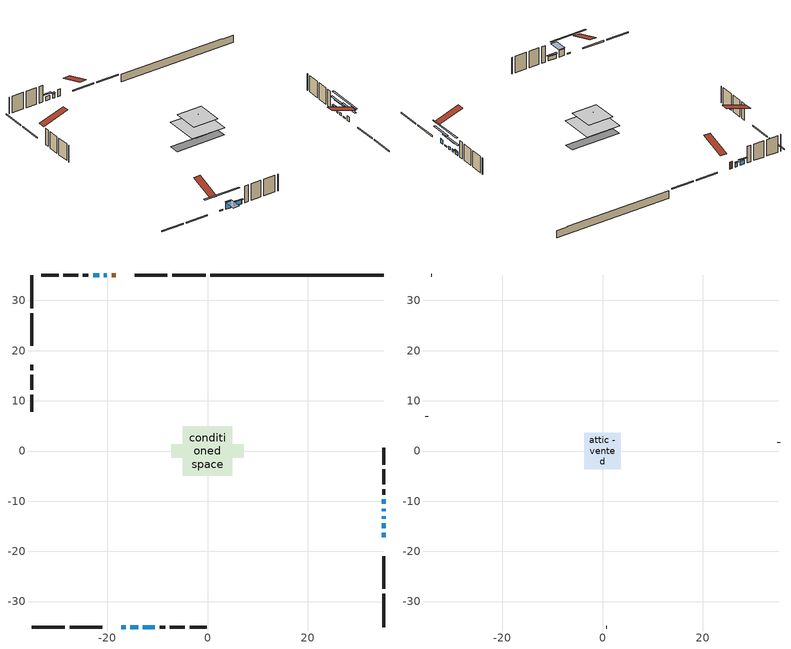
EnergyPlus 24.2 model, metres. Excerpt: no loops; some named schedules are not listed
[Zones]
conditioned space
 floor outside (Floor1 construction): -1.74,-1.74 -1.74,1.74 1.74,1.74 1.74,-1.74 z0.46
 floor adiabatic (AdiabaticFloorConstruction): -4.98,-4.98 -4.98,4.98 4.98,4.98 4.98,-4.98 z2.9
 floor foundation (Slab1 construction): -7.24,-1.39 -7.24,1.39 7.24,1.39 7.24,-1.39 z-1.83
 wall outside (RimJoist1 construction): -0.38,35.08 -7.05,35.08 / -35.08,-35.08 -28.41,-35.08 / -35.08,35.08 -35.08,28.41 / 35.08,-35.08 35.08,-28.41 z0.46:0.76
 wall outside (RimJoist2 construction): -7.98,35.08 -14.46,35.08 / -27.48,-35.08 -21.01,-35.08 / -35.08,27.48 -35.08,21.01 / 35.08,-27.48 35.08,-21.01 z0.46:0.76
 wall outside (AdiabaticWallConstruction 1): -18.26,35.08 -19.12,35.08 z0.46:2.49
 wall outside (AdiabaticWallConstruction): 35.08,-17.2 35.08,-16.29 z0.46:1.76; 35.08,-15.36 35.08,-14.44 / -17.21,-35.08 -16.29,-35.08 z0.46:0.79; 35.08,-13.52 35.08,-12.96 / 35.08,-12.03 35.08,-11.47 z0.46:1.22; -15.36,-35.08 -13.84,-35.08 z0.46:2.49; 35.08,-10.54 35.08,-9.63 z0.46:1.53; -20.05,35.08 -20.66,35.08 / -21.59,35.08 -22.81,35.08 / -12.91,-35.08 -10.47,-35.08 z0.46:1.68
 wall outside (Wall1 construction): -23.73,35.08 -24.84,35.08 / -9.54,-35.08 -8.43,-35.08 / -35.08,17.2 -35.08,16.1 / 35.08,-8.7 35.08,-7.59 z0.46:5.34
 wall outside (Wall2 construction): -25.77,35.08 -28.76,35.08 / -7.5,-35.08 -4.51,-35.08 / -35.08,15.17 -35.08,12.18 / 35.08,-6.66 35.08,-3.67 z0.46:5.34
 wall outside (Wall3 construction): -29.69,35.08 -33.12,35.08 / -3.58,-35.08 -0.16,-35.08 / -35.08,11.25 -35.08,7.82 / 35.08,-2.74 35.08,0.69 z0.46:5.34
 wall foundation (FoundationWall1 construction): 0.55,35.08,-1.83 0.55,35.08,0.46 31.63,35.08,0.46 31.63,35.08,0.29 35.08,35.08,0.29 35.08,35.08,-1.83
 window (WindowConstruction): 35.08,-17.2 35.08,-16.29 z0.46:1.76
 window (WindowConstruction 8): 35.08,-15.36 35.08,-14.45 z0.46:0.79
 window (WindowConstruction 9): -17.2,-35.08 -16.29,-35.08 z0.46:0.79
 window (WindowConstruction 1): 35.08,-13.52 35.08,-12.96 z0.46:1.22
 window (WindowConstruction 2): 35.08,-12.03 35.08,-11.47 z0.46:1.22
 window (WindowConstruction 3): -15.36,-35.08 -13.84,-35.08 z0.46:2.49
 window (WindowConstruction 4): 35.08,-10.54 35.08,-9.63 z0.46:1.53
 window (WindowConstruction 5): -20.05,35.08 -20.66,35.08 z0.46:1.68
 window (WindowConstruction 6): -21.59,35.08 -22.81,35.08 z0.46:1.68
 window (WindowConstruction 7): -12.91,-35.08 -10.47,-35.08 z0.46:1.68
 door (Door): -18.26,35.08 -19.12,35.08 z0.46:2.49
 ceiling adiabatic (AdiabaticFloorConstruction): 4.98,-4.98 4.98,4.98 -4.98,4.98 -4.98,-4.98 z2.9
attic - vented
 floor to conditioned space (Floor2 construction Reversed): -3.69,-3.69 -3.69,3.69 3.69,3.69 3.69,-3.69 z5.34
 floor to conditioned space (Floor3 construction Reversed): -0.9,-0.9 -0.9,0.9 0.9,0.9 0.9,-0.9 z5.34
 wall outside (Wall4 construction): -34.05,35.08 -34.15,35.08 / 0.77,-35.08 0.88,-35.08 / -35.08,6.89 -35.08,6.78 / 35.08,1.61 35.08,1.72 z0.46:5.34
 roof outside (Roof1 construction): -17.33,35.08,5.34 -17.33,27.69,7.8 -15.38,27.69,7.8 -15.38,35.08,5.34; -18.13,-35.08,5.34 -18.13,-27.69,7.8 -20.08,-27.69,7.8 -20.08,-35.08,5.34; -35.08,18.13,5.34 -27.69,18.13,7.8 -27.69,20.08,7.8 -35.08,20.08,5.34; 35.08,-18.13,5.34 27.69,-18.13,7.8 27.69,-20.08,7.8 35.08,-20.08,5.34
shading: 35.08,-13.8 35.08,-19.69 35.49,-19.69 35.49,-13.8 z4.25; 35.08,-9.52 35.08,-20.29 35.49,-20.29 35.49,-9.52 z5.72; -11.36,-35.08 -22.13,-35.08 -22.13,-35.49 -11.36,-35.49 z5.72; 35.08,-10.47 35.08,-16.01 35.49,-16.01 35.49,-10.47 z3.71; 35.08,-8.83 35.08,-14.67 35.49,-14.67 35.49,-8.83 z3.86; -13.64,-35.08 -15.56,-35.08 -15.56,-38.74 -13.64,-38.74 z2.69; 35.08,-9.43 35.08,-10.74 35.49,-10.74 35.49,-9.43 z1.73; -20.86,35.08 -19.85,35.08 -19.85,35.49 -20.86,35.49 z1.88; -23.42,35.08 -20.98,35.08 -20.98,35.49 -23.42,35.49 z2.29; -10.27,-35.08 -13.11,-35.08 -13.11,-35.49 -10.27,-35.49 z1.88
[Building]
Building 1: Terrain=Suburbs
[Site:Location]
Toronto Intl AP_ON: Latitude {deg}=43.68; Longitude {deg}=-79.63; Time Zone {hr}=-5; Elevation {m}=173; Keep Site Location Information=Yes
[Site:GroundTemperature:Shallow]
4.59119, 2.66285, 2.50842, 3.42352, 7.09712, 10.7536, 13.9236, 15.9317, 16.1023, 14.4691, 11.3799, 7.83558
[Site:WaterMainsTemperature]
Calculation Method=Schedule; Temperature Schedule=mains temperature schedule
[Material] Roughness=Rough; Thermal Absorptance=0.9
Name | Thickness {m} | Conductivity {W/m-K} | Density {kg/m3} | Specific Heat {J/kg-K} | Solar Absorptance | Visible Absorptance
asphalt or fiberglass shingles | 0.00635 | 0.162714 | 1121.4 | 1465.45 | 0.4 | 0.4
ceiling loosefill ins | 0.0846667 | 0.0480833 | 16.02 | 1046.75 | 0.7 | 0.7
ceiling loosefill ins 1 | 0.169333 | 0.0480833 | 16.02 | 1046.75 | 0.7 | 0.7
ceiling stud and cavity | 0.1397 | 0.0988009 | 65.682 | 1177.47 | 0.7 | 0.7
ceiling stud and cavity 1 | 0.1397 | 0.155868 | 65.682 | 1177.47 | 0.7 | 0.7
concrete 4.0 in. | 0.1016 | 1.803125 | 2242.8 | 837.4 | 0.7 | 0.7
concrete 8.0 in. | 0.2032 | 1.803125 | 2242.8 | 837.4 | 0.7 | 0.7
door material | 0.04445 | 0.053851 | 512.64 | 1214.23 | 0.7 | 0.7
exterior vertical ins | 0.0457286 | 0.029427 | 32.04 | 1214.23 | 0.7 | 0.7
floor covering | 0.0127 | 0.0433444 | 54.468 | 1339.84 | 0.6 | 0.6
floor rigid ins; rim joist rigid ins | 0.051816 | 0.029427 | 32.04 | 1214.23 | 0.7 | 0.7
floor rigid ins 1; wall rigid ins | 0.512978 | 0.029427 | 32.04 | 1214.23 | 0.7 | 0.7
floor stud and cavity | 0.1397 | 0.35706 | 92.3553 | 1139.71 | 0.7 | 0.7
floor stud and cavity 1 | 0.1397 | 1.75129 | 37.0049 | 1207.88 | 0.7 | 0.7
furniture material conditioned space 1 | 0.1524 | 0.115458 | 640.8 | 1214.23 | 0.6 | 0.6
gypsum board | 0.0127 | 0.160291 | 801 | 837.4 | 0.6 | 0.6
gypsum board 1 | 0.0127 | 0.160291 | 801 | 837.4 | 0.7 | 0.7
osb sheathing 0.5 in. | 0.0127 | 0.115458 | 512.64 | 1214.23 | 0.7 | 0.7
osb sheathing 0.75 in. | 0.01905 | 0.115458 | 512.64 | 1214.23 | 0.7 | 0.7
osb sheathing 2.0 in. | 0.0508 | 0.115458 | 512.64 | 1214.23 | 0.7 | 0.7
rim joist stud and cavity | 0.0508 | 0.0451784 | 125.044 | 1163.47 | 0.6 | 0.6
rim joist stud and cavity 1 | 0.0508 | 0.275866 | 125.044 | 1163.47 | 0.6 | 0.6
wall stud and cavity | 0.1397 | 0.0815399 | 139.0536 | 1170.24 | 0.7 | 0.7
wall stud and cavity 1 | 0.1397 | 0.0817079 | 139.0536 | 1170.24 | 0.7 | 0.7
wall stud and cavity 2 | 0.1397 | 0.0933394 | 139.0536 | 1170.24 | 0.7 | 0.7
wall stud and cavity 3 | 0.0889 | 6.9971 | 50.32683 | 1063.81 | 0.6 | 0.6
wall stud and cavity 4 | 0.0889 | 0.380278 | 52.3479 | 1209.89 | 0.7 | 0.7
wall stud and cavity 5 | 0.0889 | 0.391764 | 83.0341 | 1211.67 | 0.7 | 0.7
wood siding | 0.0254 | 0.102417 | 544.68 | 1172.36 | 0.4 | 0.4
wood siding 1 | 0.00254 | 0.102417 | 544.68 | 1172.36 | 0.4 | 0.4
wood siding 2; wood siding 3; wood siding 4 | 0.0254 | 0.102417 | 544.68 | 1172.36 | 0.7 | 0.7
[WindowMaterial:SimpleGlazingSystem]
Name | U-Factor {W/m2-K} | Solar Heat Gain Coefficient
WindowMaterial | 2.93325 | 0.65
WindowMaterial 1 | 2.99458 | 0.59
WindowMaterial 2 | 2.912814 | 0.59
WindowMaterial 3 | 2.94177 | 0.64
WindowMaterial 4 | 2.96789 | 0.62
WindowMaterial 5 | 2.92076 | 0.67
WindowMaterial 6 | 4.88705 | 0.6
[Construction]
AdiabaticFloorConstruction: floor stud and cavity 1, floor rigid ins 1, osb sheathing 0.75 in., floor covering
AdiabaticWallConstruction: wood siding 3, wall rigid ins, wall stud and cavity 4, gypsum board
AdiabaticWallConstruction 1: wood siding 4, wall rigid ins, wall stud and cavity 4, gypsum board
Door: door material
Floor1 construction: floor stud and cavity, floor rigid ins, osb sheathing 0.75 in., floor covering
Floor2 construction Reversed: gypsum board, ceiling stud and cavity, ceiling loosefill ins
Floor3 construction Reversed: gypsum board, ceiling stud and cavity 1, ceiling loosefill ins 1
FoundationWall1 construction: concrete 8.0 in., gypsum board 1
furniture construction conditioned space 1: furniture material conditioned space 1
PartitionWallConstruction: gypsum board, wall stud and cavity 5, gypsum board
RimJoist1 construction: wood siding 2, osb sheathing 2.0 in., rim joist stud and cavity
RimJoist2 construction: wood siding 2, rim joist rigid ins, osb sheathing 2.0 in., rim joist stud and cavity 1
Roof1 construction: asphalt or fiberglass shingles
Slab1 construction: concrete 4.0 in.
Wall1 construction: wood siding, osb sheathing 0.5 in., wall stud and cavity, gypsum board
Wall2 construction: wood siding, osb sheathing 0.5 in., wall stud and cavity 1, gypsum board
Wall3 construction: wood siding, osb sheathing 0.5 in., wall stud and cavity 2, gypsum board
Wall4 construction: wood siding 1, wall stud and cavity 3
WindowConstruction: WindowMaterial
WindowConstruction 1; WindowConstruction 2: WindowMaterial 1
WindowConstruction 3: WindowMaterial 2
WindowConstruction 4: WindowMaterial 3
WindowConstruction 5; WindowConstruction 6: WindowMaterial 4
WindowConstruction 7: WindowMaterial 5
WindowConstruction 8; WindowConstruction 9: WindowMaterial 6
[Zone] Multiplier=1; Part of Total Floor Area=Yes
Name | Volume {m3}
attic - vented | 23.004
conditioned space | 345.2
[Space]
Name | Zone | Volume {m3}
attic - vented 1 | attic - vented | 23.004
conditioned space 1 | conditioned space | 345.2
[ZoneInfiltration:EffectiveLeakageArea]
infil attic - vented 1: Zone or Space=attic - vented 1; Schedule=Always On Discrete; Effective Air Leakage Area {cm2}=2380.97; Stack Coefficient=0.000510381; Wind Coefficient=1.5264e-05
[ZoneMixing]
whole house fan mix: Zone or Space=attic - vented; Schedule=Always On Continuous; Design Flow Rate Calculation Method=Flow/Zone; Design Flow Rate {m3/s}=0; Source Zone or Space=conditioned space
[SurfaceProperty:ExposedFoundationPerimeter]
Slab1: Exposed Perimeter Calculation Method=TotalExposedPerimeter; Total Exposed Perimeter {m}=34.535
[InternalMass] Zone or ZoneList=conditioned space; Space or SpaceList=conditioned space 1
Name | Construction | Surface Area {m2}
furniture mass conditioned space 1 | furniture construction conditioned space 1 | 60.6039
partition wall mass | PartitionWallConstruction | 151.51
[Lights]
interior lighting: Zone or ZoneList or Space or SpaceList=conditioned space 1; Schedule=interior lighting schedule; Design Level Calculation Method=LightingLevel; Lighting Level {W}=343.2; Return Air Fraction=0; Fraction Radiant=0.6; Fraction Visible=0.2; Fraction Replaceable=1
[People]
occupants: Zone or ZoneList or Space or SpaceList=conditioned space 1; Number of People Schedule=occupants schedule; Number of People Calculation Method=People; Number of People=3; Fraction Radiant=0.314171; Sensible Heat Fraction=0.56303; Activity Level Schedule=occupants activity schedule; Carbon Dioxide Generation Rate {m3/s-W}=0; Enable ASHRAE 55 Comfort Warnings=No; Mean Radiant Temperature Calculation Type=EnclosureAveraged
[ElectricEquipment] Zone or ZoneList or Space or SpaceList=conditioned space 1; Design Level Calculation Method=EquipmentLevel
Name | Schedule | Design Level {W} | Fraction Latent | Fraction Radiant | Fraction Lost
clothes dryer | clothes dryer schedule | 140.772 | 0.015 | 0.081 | 0.85
clothes washer | clothes washer schedule | 32.1985 | 0.03 | 0.162 | 0.7
cooking range | cooking range schedule | 215.147 | 0.08 | 0.432 | 0.2
dishwasher | dishwasher schedule | 66.8632 | 0.3 | 0.18 | 0.4
fridge | fridge schedule | 72.9452 | 0 | 0.6 | 0
mech vent house fan | mech vent house fan schedule | 0 | 0 | 0 | 1
mech vent house fan cfis | mech vent house fan cfis schedule | 0 | 0 | 0 | 0
misc plug loads | misc plug loads schedule | 494.7 | 0.045 | 0.513 | 0.1
whole house fan | Always On Discrete | 0 | 0 | 0 | 1
[OtherEquipment] Zone or ZoneList or Space or SpaceList=conditioned space 1; Design Level Calculation Method=EquipmentLevel
Name | Fuel Type | Schedule | Design Level {W} | Fraction Latent | Fraction Radiant | Fraction Lost
clothes dryer 1 | Electricity | clothes dryer schedule | 0 | 0.015 | 0.081 | 0.85
cooking range 1 | Electricity | cooking range schedule | 0 | 0.08 | 0.432 | 0.2
general water use latent | None | general water use schedule | 62.594 | 1 | 0 | 0
general water use sensible | None | general water use schedule | -61.6891 | 0 | 0.6 | 0
mech vent house fan latent load | None | Always On Discrete | 0 | 1 | 0 | 0
mech vent house fan sensible load | None | Always On Discrete | 0 | 0 | 0 | 0
water heater energy adjustment1 | NaturalGas | Always On Discrete | 0.01 | 0 | 0 | 1
[ZoneInfiltration:DesignFlowRate] Zone or ZoneList or Space or SpaceList=conditioned space 1; Schedule=Always On Discrete; Design Flow Rate Calculation Method=Flow/Zone; Design Flow Rate {m3/s}=0
infil flow; natural vent flow; whole house fan flow
[AvailabilityManager:Scheduled]
central ac and furnace airloop Availability Manager: Schedule=Always On Discrete
[Foundation:Kiva]
Foundation Kiva 1: Initial Indoor Air Temperature {C}=18; Wall Height Above Grade {m}=0.460004; Wall Depth Below Slab {m}=0.2032; Custom Block Material Name 1=exterior vertical ins; Custom Block Depth 1 {m}=2.28999; Custom Block X Position 1 {m}=0.2159; Custom Block Z Position 1 {m}=0
[Foundation:Kiva:Settings]
Soil Conductivity {W/m-K}=0.849921; Soil Density {kg/m3}=1842.3; Soil Specific Heat {J/kg-K}=418.7; Ground Solar Absorptivity=0.9; Ground Thermal Absorptivity=0.9; Ground Surface Roughness {m}=0.03; Far-Field Width {m}=40; Deep-Ground Boundary Condition=ZeroFlux; Deep-Ground Depth {m}=40; Minimum Cell Dimension {m}=0.2; Maximum Cell Growth Coefficient=3; Simulation Timestep=Timestep
[Exterior:Lights]
exterior lighting: Schedule=exterior lighting schedule; Design Level {W}=75.6
[EnergyManagementSystem:GlobalVariable]
central_ac_and_furnace_airloop_Fan_RTF
infil_program_Qfan
infil_program_Qinf
natural_vent_program_Qnv
natural_vent_program_Qwhf
[EnergyManagementSystem:Sensor]
Name | Output:Variable or Output:Meter Index Key | Output:Variable or Output:Meter
airflow_gain | infil flow | Infiltration Sensible Heat Gain Energy
airflow_gain_1 | natural vent flow | Infiltration Sensible Heat Gain Energy
airflow_gain_2 | whole house fan flow | Infiltration Sensible Heat Gain Energy
airflow_loss | infil flow | Infiltration Sensible Heat Loss Energy
airflow_loss_1 | natural vent flow | Infiltration Sensible Heat Loss Energy
airflow_loss_2 | whole house fan flow | Infiltration Sensible Heat Loss Energy
clg_load_cond |  | Cooling:EnergyTransfer:Zone:CONDITIONED SPACE
clg_sp_s; clg_sp_s_1 | cooling setpoint | Schedule Value
clothes_dryer_exhaust_0_sch_s | clothes dryer exhaust 0 schedule | Schedule Value
cool_season | cooling season schedule | Schedule Value
htg_load_cond |  | Heating:EnergyTransfer:Zone:CONDITIONED SPACE
htg_sp_s; htg_sp_s_1 | heating setpoint | Schedule Value
ig_ee_conv | clothes dryer | Electric Equipment Convective Heating Energy
ig_ee_conv_2 | cooking range | Electric Equipment Convective Heating Energy
ig_ee_conv_4 | fridge | Electric Equipment Convective Heating Energy
ig_ee_conv_5 | misc plug loads | Electric Equipment Convective Heating Energy
ig_ee_conv_6 | whole house fan | Electric Equipment Convective Heating Energy
ig_ee_rad | clothes dryer | Electric Equipment Radiant Heating Energy
ig_ee_rad_2 | cooking range | Electric Equipment Radiant Heating Energy
ig_ee_rad_4 | fridge | Electric Equipment Radiant Heating Energy
ig_ee_rad_5 | misc plug loads | Electric Equipment Radiant Heating Energy
ig_ee_rad_6 | whole house fan | Electric Equipment Radiant Heating Energy
ig_lgt_conv | interior lighting | Lights Convective Heating Energy
ig_lgt_rad | interior lighting | Lights Radiant Heating Energy
ig_lgt_vis | interior lighting | Lights Visible Radiation Heating Energy
ig_oe_conv | clothes dryer 1 | Other Equipment Convective Heating Energy
ig_oe_conv_1 | cooking range 1 | Other Equipment Convective Heating Energy
ig_oe_conv_2 | general water use latent | Other Equipment Convective Heating Energy
ig_oe_conv_3 | general water use sensible | Other Equipment Convective Heating Energy
ig_oe_conv_4 | water heater energy adjustment1 | Other Equipment Convective Heating Energy
ig_oe_rad | clothes dryer 1 | Other Equipment Radiant Heating Energy
ig_oe_rad_1 | cooking range 1 | Other Equipment Radiant Heating Energy
ig_oe_rad_2 | general water use latent | Other Equipment Radiant Heating Energy
ig_oe_rad_3 | general water use sensible | Other Equipment Radiant Heating Energy
ig_oe_rad_4 | water heater energy adjustment1 | Other Equipment Radiant Heating Energy
ig_ppl_conv | occupants | People Convective Heating Energy
ig_ppl_rad | occupants | People Radiant Heating Energy
im_conv | furniture mass conditioned space 1 | Surface Inside Face Convection Heat Gain Energy
im_conv_1 | partition wall mass | Surface Inside Face Convection Heat Gain Energy
im_ig | furniture mass conditioned space 1 | Surface Inside Face Internal Gains Radiation Heat Gain Energy
im_ig_1 | partition wall mass | Surface Inside Face Internal Gains Radiation Heat Gain Energy
im_lgt | furniture mass conditioned space 1 | Surface Inside Face Lights Radiation Heat Gain Energy
im_lgt_1 | partition wall mass | Surface Inside Face Lights Radiation Heat Gain Energy
im_sol | furniture mass conditioned space 1 | Surface Inside Face Solar Radiation Heat Gain Energy
im_sol_1 | partition wall mass | Surface Inside Face Solar Radiation Heat Gain Energy
im_surf | furniture mass conditioned space 1 | Surface Inside Face Net Surface Thermal Radiation Heat Gain Energy
im_surf_1 | partition wall mass | Surface Inside Face Net Surface Thermal Radiation Heat Gain Energy
mv_conv | mech vent house fan | Electric Equipment Convective Heating Energy
mv_conv_1 | mech vent house fan cfis | Electric Equipment Convective Heating Energy
mv_conv_2 | mech vent house fan latent load | Other Equipment Convective Heating Energy
mv_conv_3 | mech vent house fan sensible load | Other Equipment Convective Heating Energy
mv_rad | mech vent house fan | Electric Equipment Radiant Heating Energy
mv_rad_1 | mech vent house fan cfis | Electric Equipment Radiant Heating Energy
mv_rad_2 | mech vent house fan latent load | Other Equipment Radiant Heating Energy
mv_rad_3 | mech vent house fan sensible load | Other Equipment Radiant Heating Energy
natural_vent_s | natural vent schedule | Schedule Value
out_pb_s |  | Site Outdoor Air Barometric Pressure
out_wt_s |  | Site Outdoor Air Humidity Ratio
site_vw_s |  | Site Wind Speed
ss_back_out | Window1 | Surface Window Shortwave from Zone Back Out Window Heat Transfer Rate
ss_back_out_1 | Window11 | Surface Window Shortwave from Zone Back Out Window Heat Transfer Rate
ss_back_out_2 | Window12 | Surface Window Shortwave from Zone Back Out Window Heat Transfer Rate
ss_back_out_3 | Window2 | Surface Window Shortwave from Zone Back Out Window Heat Transfer Rate
ss_back_out_4 | Window3 | Surface Window Shortwave from Zone Back Out Window Heat Transfer Rate
ss_back_out_5 | Window4 | Surface Window Shortwave from Zone Back Out Window Heat Transfer Rate
ss_back_out_6 | Window5 | Surface Window Shortwave from Zone Back Out Window Heat Transfer Rate
ss_back_out_7 | Window6 | Surface Window Shortwave from Zone Back Out Window Heat Transfer Rate
ss_back_out_8 | Window7 | Surface Window Shortwave from Zone Back Out Window Heat Transfer Rate
ss_back_out_9 | Window9 | Surface Window Shortwave from Zone Back Out Window Heat Transfer Rate
ss_conv | Door1 | Surface Inside Face Convection Heat Gain Energy
ss_conv_1 | Window1 | Surface Inside Face Convection Heat Gain Energy
ss_conv_10 | Window9 | Surface Inside Face Convection Heat Gain Energy
ss_conv_2 | Window11 | Surface Inside Face Convection Heat Gain Energy
ss_conv_3 | Window12 | Surface Inside Face Convection Heat Gain Energy
ss_conv_4 | Window2 | Surface Inside Face Convection Heat Gain Energy
ss_conv_5 | Window3 | Surface Inside Face Convection Heat Gain Energy
ss_conv_6 | Window4 | Surface Inside Face Convection Heat Gain Energy
ss_conv_7 | Window5 | Surface Inside Face Convection Heat Gain Energy
ss_conv_8 | Window6 | Surface Inside Face Convection Heat Gain Energy
ss_conv_9 | Window7 | Surface Inside Face Convection Heat Gain Energy
ss_ig | Door1 | Surface Inside Face Internal Gains Radiation Heat Gain Energy
ss_ig_1 | Window1 | Surface Inside Face Internal Gains Radiation Heat Gain Energy
ss_ig_10 | Window9 | Surface Inside Face Internal Gains Radiation Heat Gain Energy
ss_ig_2 | Window11 | Surface Inside Face Internal Gains Radiation Heat Gain Energy
ss_ig_3 | Window12 | Surface Inside Face Internal Gains Radiation Heat Gain Energy
ss_ig_4 | Window2 | Surface Inside Face Internal Gains Radiation Heat Gain Energy
ss_ig_5 | Window3 | Surface Inside Face Internal Gains Radiation Heat Gain Energy
ss_ig_6 | Window4 | Surface Inside Face Internal Gains Radiation Heat Gain Energy
ss_ig_7 | Window5 | Surface Inside Face Internal Gains Radiation Heat Gain Energy
ss_ig_8 | Window6 | Surface Inside Face Internal Gains Radiation Heat Gain Energy
ss_ig_9 | Window7 | Surface Inside Face Internal Gains Radiation Heat Gain Energy
ss_lgt | Door1 | Surface Inside Face Lights Radiation Heat Gain Energy
ss_sol | Door1 | Surface Inside Face Solar Radiation Heat Gain Energy
ss_surf | Door1 | Surface Inside Face Net Surface Thermal Radiation Heat Gain Energy
ss_surf_1 | Window1 | Surface Inside Face Net Surface Thermal Radiation Heat Gain Energy
ss_surf_10 | Window9 | Surface Inside Face Net Surface Thermal Radiation Heat Gain Energy
ss_surf_2 | Window11 | Surface Inside Face Net Surface Thermal Radiation Heat Gain Energy
ss_surf_3 | Window12 | Surface Inside Face Net Surface Thermal Radiation Heat Gain Energy
ss_surf_4 | Window2 | Surface Inside Face Net Surface Thermal Radiation Heat Gain Energy
ss_surf_5 | Window3 | Surface Inside Face Net Surface Thermal Radiation Heat Gain Energy
ss_surf_6 | Window4 | Surface Inside Face Net Surface Thermal Radiation Heat Gain Energy
ss_surf_7 | Window5 | Surface Inside Face Net Surface Thermal Radiation Heat Gain Energy
ss_surf_8 | Window6 | Surface Inside Face Net Surface Thermal Radiation Heat Gain Energy
ss_surf_9 | Window7 | Surface Inside Face Net Surface Thermal Radiation Heat Gain Energy
ss_trans_in | Window1 | Surface Window Transmitted Solar Radiation Rate
ss_trans_in_1 | Window11 | Surface Window Transmitted Solar Radiation Rate
ss_trans_in_2 | Window12 | Surface Window Transmitted Solar Radiation Rate
ss_trans_in_3 | Window2 | Surface Window Transmitted Solar Radiation Rate
ss_trans_in_4 | Window3 | Surface Window Transmitted Solar Radiation Rate
ss_trans_in_5 | Window4 | Surface Window Transmitted Solar Radiation Rate
ss_trans_in_6 | Window5 | Surface Window Transmitted Solar Radiation Rate
ss_trans_in_7 | Window6 | Surface Window Transmitted Solar Radiation Rate
ss_trans_in_8 | Window7 | Surface Window Transmitted Solar Radiation Rate
ss_trans_in_9 | Window9 | Surface Window Transmitted Solar Radiation Rate
ss_trans_out | Window1 | Surface Inside Face Initial Transmitted Diffuse Transmitted Out Window Solar Radiation Rate
ss_trans_out_1 | Window11 | Surface Inside Face Initial Transmitted Diffuse Transmitted Out Window Solar Radiation Rate
ss_trans_out_2 | Window12 | Surface Inside Face Initial Transmitted Diffuse Transmitted Out Window Solar Radiation Rate
ss_trans_out_3 | Window2 | Surface Inside Face Initial Transmitted Diffuse Transmitted Out Window Solar Radiation Rate
ss_trans_out_4 | Window3 | Surface Inside Face Initial Transmitted Diffuse Transmitted Out Window Solar Radiation Rate
ss_trans_out_5 | Window4 | Surface Inside Face Initial Transmitted Diffuse Transmitted Out Window Solar Radiation Rate
ss_trans_out_6 | Window5 | Surface Inside Face Initial Transmitted Diffuse Transmitted Out Window Solar Radiation Rate
ss_trans_out_7 | Window6 | Surface Inside Face Initial Transmitted Diffuse Transmitted Out Window Solar Radiation Rate
ss_trans_out_8 | Window7 | Surface Inside Face Initial Transmitted Diffuse Transmitted Out Window Solar Radiation Rate
ss_trans_out_9 | Window9 | Surface Inside Face Initial Transmitted Diffuse Transmitted Out Window Solar Radiation Rate
s_conv | Floor1 | Surface Inside Face Convection Heat Gain Energy
s_conv_1 | Floor2 | Surface Inside Face Convection Heat Gain Energy
s_conv_10 | RimJoist2:0 | Surface Inside Face Convection Heat Gain Energy
s_conv_11 | RimJoist2:180 | Surface Inside Face Convection Heat Gain Energy
s_conv_12 | RimJoist2:270 | Surface Inside Face Convection Heat Gain Energy
s_conv_13 | RimJoist2:90 | Surface Inside Face Convection Heat Gain Energy
s_conv_14 | Slab1 | Surface Inside Face Convection Heat Gain Energy
s_conv_15 | Wall1:0 | Surface Inside Face Convection Heat Gain Energy
s_conv_16 | Wall1:180 | Surface Inside Face Convection Heat Gain Energy
s_conv_17 | Wall1:270 | Surface Inside Face Convection Heat Gain Energy
s_conv_18 | Wall1:90 | Surface Inside Face Convection Heat Gain Energy
s_conv_19 | Wall2:0 | Surface Inside Face Convection Heat Gain Energy
s_conv_2 | Floor3 | Surface Inside Face Convection Heat Gain Energy
s_conv_20 | Wall2:180 | Surface Inside Face Convection Heat Gain Energy
s_conv_21 | Wall2:270 | Surface Inside Face Convection Heat Gain Energy
